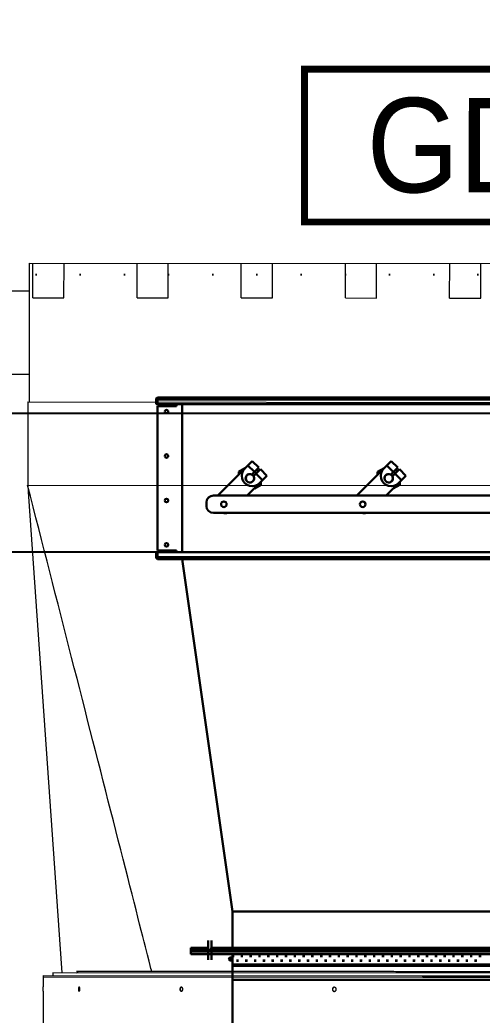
# Model space of a CAD drawing. Header units: millimetres. Extents: x -379292 to 1221486, y 92049 to 447512.
# Drawn here: x -157342 to -156677, y 213252 to 214685 of the extents above; entities that cross this region are included whole.
import ezdxf

# ---------------------------------------------------------------- set-up
doc = ezdxf.new("R2010")
doc.units = ezdxf.units.MM
doc.linetypes.add('DOT', pattern=[6.35, 0, -6.35])
doc.layers.add('05_HOLE MC', color=150, linetype='Continuous')
doc.layers.add('05_WALL', color=3, linetype='Continuous')
for name, color, linetype, lineweight in [('_Systemair', 3, 'Continuous', 30), ('_Systemair Ventilation Equipments', 7, 'Continuous', 30), ('Aironn-DEF', 7, 'Continuous', 0), ('Aironn-Kodlama', 7, 'Continuous', 0)]:
    doc.layers.add(name, color=color, linetype=linetype, lineweight=lineweight)
doc.styles.get("Standard").update_dxf_attribs({"font": 'segoeuil.ttf'})

# ---------------------------------------------------------------- blocks, each defined once
blk = doc.blocks.new('GFL 1250')
at = {"layer": '_Systemair Ventilation Equipments', "color": 8}
for p, q in [((12063.17, 3746.23), (12063.17, 3748.73)), ((12063.42, 3748.73), (12063.17, 3748.73)), ((12063.42, 3748.73), (12063.17, 3748.73)), ((12063.42, 3746.23), (12063.42, 3748.73)), ((12063.42, 3746.23), (12063.17, 3746.23)), ((12063.17, 3614.68), (12063.17, 3745.78)), ((12063.42, 3745.78), (12063.17, 3745.78)), ((12063.42, 3614.68), (12063.42, 3745.78)), ((12057.92, 3617.73), (12057.92, 3742.73)), ((12063.22, 3742.73), (12057.92, 3742.73))]:
    blk.add_line(p, q, dxfattribs=at)
blk = doc.blocks.new('EVH 1250')
at = {"layer": '_Systemair Ventilation Equipments', "color": 8}
for p, q in [((12307.23, 3748.71), (12307.23, 3611.71)), ((12307.88, 3748.71), (12307.23, 3748.71)), ((12307.48, 3748.71), (12307.48, 3611.71)), ((12307.88, 3611.71), (12307.88, 3748.71)), ((12308.68, 3746.21), (12305.91, 3746.21)), ((12308.68, 3745.77), (12305.91, 3745.77)), ((12321.98, 3742.75), (12307.88, 3742.75)), ((12308.01, 3742.65), (12308.33, 3742.65)), ((12308.17, 3742.49), (12308.17, 3742.75)), ((12308.67, 3743.23), (12308.35, 3742.91)), ((12308.81, 3743.09), (12308.49, 3742.77)), ((12309.28, 3742.65), (12309.35, 3742.65)), ((12309.35, 3617.75), (12309.35, 3742.75)), ((12309.55, 3617.75), (12309.55, 3742.75)), ((12311.55, 3617.75), (12311.55, 3742.75)), ((12308.01, 3741.38), (12308.33, 3741.38)), ((12308.17, 3741.22), (12308.17, 3741.54)), ((12308.65, 3742.01), (12308.96, 3742.01)), ((12308.81, 3741.85), (12308.81, 3742.17)), ((12309.28, 3741.38), (12309.35, 3741.38)), ((12308.01, 3740.11), (12308.33, 3740.11)), ((12308.17, 3739.95), (12308.17, 3740.27)), ((12308.65, 3740.74), (12308.96, 3740.74)), ((12308.81, 3740.58), (12308.81, 3740.9)), ((12308.81, 3739.31), (12308.81, 3739.63)), ((12309.28, 3740.11), (12309.35, 3740.11)), ((12308.01, 3738.84), (12308.33, 3738.84)), ((12308.17, 3738.68), (12308.17, 3739)), ((12308.65, 3739.47), (12308.96, 3739.47)), ((12308.65, 3738.2), (12308.96, 3738.2)), ((12308.81, 3738.04), (12308.81, 3738.36)), ((12309.28, 3738.84), (12309.35, 3738.84)), ((12308.01, 3737.57), (12308.33, 3737.57)), ((12308.17, 3737.41), (12308.17, 3737.73)), ((12308.65, 3736.93), (12308.96, 3736.93)), ((12308.81, 3736.77), (12308.81, 3737.09)), ((12309.28, 3737.57), (12309.35, 3737.57)), ((12308.01, 3736.3), (12308.33, 3736.3)), ((12308.17, 3736.14), (12308.17, 3736.46)), ((12308.65, 3735.66), (12308.96, 3735.66)), ((12308.81, 3735.5), (12308.81, 3735.82)), ((12309.28, 3736.3), (12309.35, 3736.3)), ((12308.01, 3735.03), (12308.33, 3735.03)), ((12308.17, 3734.87), (12308.17, 3735.19)), ((12308.17, 3733.6), (12308.17, 3733.92)), ((12308.65, 3734.39), (12308.96, 3734.39)), ((12308.81, 3734.23), (12308.81, 3734.55)), ((12309.28, 3735.03), (12309.34, 3735.03)), ((12308.01, 3733.76), (12308.33, 3733.76)), ((12308.01, 3732.49), (12308.33, 3732.49)), ((12308.17, 3732.33), (12308.17, 3732.65)), ((12308.65, 3733.12), (12308.96, 3733.12)), ((12308.81, 3732.96), (12308.81, 3733.28)), ((12309.28, 3733.76), (12309.34, 3733.76)), ((12309.28, 3732.49), (12309.34, 3732.49)), ((12308.01, 3731.22), (12308.33, 3731.22)), ((12308.17, 3731.06), (12308.17, 3731.38)), ((12308.65, 3731.85), (12308.96, 3731.85)), ((12308.81, 3731.69), (12308.81, 3732.01)), ((12309.28, 3731.22), (12309.34, 3731.22)), ((12308.01, 3729.95), (12308.33, 3729.95)), ((12308.17, 3729.79), (12308.17, 3730.11)), ((12308.65, 3730.58), (12308.96, 3730.58)), ((12308.81, 3730.42), (12308.81, 3730.74)), ((12309.28, 3729.95), (12309.34, 3729.95)), ((12308.01, 3728.68), (12308.33, 3728.68)), ((12308.17, 3728.52), (12308.17, 3728.84)), ((12308.65, 3729.31), (12308.96, 3729.31)), ((12308.81, 3729.15), (12308.81, 3729.47)), ((12308.81, 3727.88), (12308.81, 3728.2)), ((12309.28, 3728.68), (12309.34, 3728.68)), ((12308.01, 3727.41), (12308.33, 3727.41)), ((12308.17, 3727.25), (12308.17, 3727.57)), ((12308.65, 3728.04), (12308.96, 3728.04)), ((12308.65, 3726.77), (12308.96, 3726.77)), ((12308.81, 3726.61), (12308.81, 3726.93)), ((12309.28, 3727.41), (12309.34, 3727.41)), ((12308.01, 3726.14), (12308.33, 3726.14)), ((12308.17, 3725.98), (12308.17, 3726.3)), ((12308.65, 3725.5), (12308.96, 3725.5)), ((12308.81, 3725.34), (12308.81, 3725.66)), ((12309.28, 3726.14), (12309.34, 3726.14)), ((12308.01, 3724.87), (12308.33, 3724.87)), ((12308.17, 3724.71), (12308.17, 3725.03)), ((12308.65, 3724.23), (12308.96, 3724.23)), ((12308.81, 3724.07), (12308.81, 3724.39)), ((12309.28, 3724.87), (12309.34, 3724.87)), ((12308.01, 3723.6), (12308.33, 3723.6)), ((12308.17, 3723.44), (12308.17, 3723.76)), ((12308.17, 3722.17), (12308.17, 3722.49)), ((12308.65, 3722.96), (12308.96, 3722.96)), ((12308.81, 3722.8), (12308.81, 3723.12)), ((12309.28, 3723.6), (12309.34, 3723.6)), ((12308.01, 3722.33), (12308.33, 3722.33)), ((12308.01, 3721.06), (12308.33, 3721.06)), ((12308.17, 3720.9), (12308.17, 3721.22)), ((12308.65, 3721.69), (12308.96, 3721.69)), ((12308.81, 3721.53), (12308.81, 3721.85)), ((12309.28, 3722.33), (12309.33, 3722.33)), ((12309.28, 3721.06), (12309.33, 3721.06)), ((12308.01, 3719.79), (12308.33, 3719.79)), ((12308.17, 3719.63), (12308.17, 3719.95)), ((12308.65, 3720.42), (12308.96, 3720.42)), ((12308.81, 3720.26), (12308.81, 3720.58)), ((12309.28, 3719.79), (12309.33, 3719.79)), ((12308.01, 3718.52), (12308.33, 3718.52)), ((12308.17, 3718.36), (12308.17, 3718.68)), ((12308.65, 3719.15), (12308.96, 3719.15)), ((12308.81, 3718.99), (12308.81, 3719.31)), ((12309.28, 3718.52), (12309.33, 3718.52)), ((12308.01, 3717.25), (12308.33, 3717.25)), ((12308.17, 3717.09), (12308.17, 3717.41)), ((12308.65, 3717.88), (12308.96, 3717.88)), ((12308.81, 3717.72), (12308.81, 3718.04)), ((12308.81, 3716.45), (12308.81, 3716.77)), ((12309.28, 3717.25), (12309.33, 3717.25)), ((12308.01, 3715.98), (12308.33, 3715.98)), ((12308.17, 3715.82), (12308.17, 3716.14)), ((12308.65, 3716.61), (12308.96, 3716.61)), ((12308.65, 3715.34), (12308.96, 3715.34)), ((12308.81, 3715.18), (12308.81, 3715.5)), ((12309.28, 3715.98), (12309.33, 3715.98)), ((12308.01, 3714.71), (12308.33, 3714.71)), ((12308.17, 3714.55), (12308.17, 3714.87)), ((12308.65, 3714.07), (12308.96, 3714.07)), ((12308.81, 3713.91), (12308.81, 3714.23)), ((12309.28, 3714.71), (12309.33, 3714.71)), ((12308.01, 3713.44), (12308.33, 3713.44)), ((12308.17, 3713.28), (12308.17, 3713.6)), ((12308.65, 3712.8), (12308.96, 3712.8)), ((12308.81, 3712.64), (12308.81, 3712.96)), ((12309.28, 3713.44), (12309.33, 3713.44)), ((12308.01, 3712.17), (12308.33, 3712.17)), ((12308.01, 3710.9), (12308.33, 3710.9)), ((12308.17, 3712.01), (12308.17, 3712.33)), ((12308.17, 3710.74), (12308.17, 3711.06)), ((12308.65, 3711.53), (12308.96, 3711.53)), ((12308.81, 3711.37), (12308.81, 3711.69)), ((12309.28, 3712.17), (12309.33, 3712.17)), ((12309.28, 3710.9), (12309.32, 3710.9)), ((12308.01, 3709.63), (12308.33, 3709.63)), ((12308.17, 3709.47), (12308.17, 3709.79)), ((12308.65, 3710.26), (12308.96, 3710.26)), ((12308.81, 3710.1), (12308.81, 3710.42)), ((12309.28, 3709.63), (12309.32, 3709.63)), ((12308.01, 3708.36), (12308.33, 3708.36)), ((12308.17, 3708.2), (12308.17, 3708.52)), ((12308.65, 3708.99), (12308.96, 3708.99)), ((12308.81, 3708.83), (12308.81, 3709.15)), ((12309.28, 3708.36), (12309.32, 3708.36)), ((12308.01, 3707.09), (12308.33, 3707.09)), ((12308.17, 3706.93), (12308.17, 3707.25)), ((12308.65, 3707.72), (12308.96, 3707.72)), ((12308.81, 3707.56), (12308.81, 3707.88)), ((12309.28, 3707.09), (12309.32, 3707.09))]:
    blk.add_line(p, q, dxfattribs=at)
blk.add_circle((12308.58, 3743), 0.25, dxfattribs=at)
blk = doc.blocks.new('red1250')
at = {"layer": '_Systemair', "color": 8}
for p, q in [((15507.5, 2064.58), (15507.5, 2071.83)), ((15507.5, 2071.83), (15558.25, 2064.58)), ((15507.5, 2064.58), (15507.5, 1939.58)), ((15558.25, 2064.58), (15558.25, 1939.58))]:
    blk.add_line(p, q, dxfattribs=at)
blk = doc.blocks.new('GDD 1250')
at = {"layer": '_Systemair Ventilation Equipments', "color": 8, "linetype": 'Continuous'}
for p, q in [((12625.02, 1429.51), (12625.02, 1282.91)), ((12625.02, 1429.51), (12626.02, 1429.51)), ((12625.32, 1429.71), (12625.32, 1429.51)), ((12626.02, 1429.71), (12625.32, 1429.71)), ((12625.32, 1429.51), (12625.32, 1282.91)), ((12626.02, 1429.71), (12626.02, 1429.51)), ((12626.02, 1429.51), (12626.02, 1282.91)), ((12626.27, 1429.51), (12626.27, 1426.75)), ((12626.27, 1429.51), (12647.07, 1429.51)), ((12647.07, 1429.51), (12647.07, 1426.75)), ((12647.32, 1429.71), (12647.32, 1429.51)), ((12648.02, 1429.71), (12647.32, 1429.71)), ((12647.32, 1429.51), (12647.32, 1282.91)), ((12647.32, 1429.51), (12648.32, 1429.51)), ((12648.02, 1429.71), (12648.02, 1429.51)), ((12648.02, 1429.51), (12648.02, 1282.91)), ((12648.32, 1429.51), (12648.32, 1282.91)), ((12626.02, 1426.75), (12626.27, 1426.75)), ((12647.32, 1426.75), (12647.07, 1426.75)), ((12647.32, 1425.96), (12626.02, 1425.96)), ((12640.67, 1422.46), (12640.17, 1422.46)), ((12639.15, 1420.81), (12635.26, 1416.92)), ((12639.17, 1421.46), (12639.17, 1298.46)), ((12641.67, 1298.46), (12641.67, 1421.46)), ((12635.75, 1417.81), (12635.2, 1416.86)), ((12636.15, 1417.81), (12635.75, 1417.81)), ((12634.2, 1415.86), (12635.26, 1416.92)), ((12634.83, 1416.49), (12635.77, 1415.56)), ((12637.38, 1414.8), (12639.17, 1416.59)), ((12634.2, 1415.86), (12635.14, 1414.92)), ((12635.14, 1414.92), (12636.13, 1415.92)), ((12635.38, 1414.67), (12636.38, 1415.67)), ((12635.41, 1415.2), (12635.59, 1414.88)), ((12636.02, 1415.31), (12636.96, 1414.37)), ((12636.32, 1413.74), (12637.38, 1414.8)), ((12637.6, 1414.61), (12638.15, 1415.56)), ((12635.38, 1414.67), (12636.32, 1413.74)), ((12637.19, 1414.61), (12637.6, 1414.61)), ((12639.15, 1400.81), (12635.26, 1396.92)), ((12635.75, 1397.81), (12635.2, 1396.86)), ((12636.15, 1397.81), (12635.75, 1397.81)), ((12634.2, 1395.86), (12635.26, 1396.92)), ((12634.83, 1396.49), (12635.77, 1395.56)), ((12637.38, 1394.8), (12639.17, 1396.59)), ((12634.2, 1395.86), (12635.14, 1394.92)), ((12635.14, 1394.92), (12636.13, 1395.92)), ((12635.38, 1394.67), (12636.38, 1395.67)), ((12635.38, 1394.67), (12636.32, 1393.74)), ((12635.41, 1395.2), (12635.59, 1394.88)), ((12636.02, 1395.31), (12636.96, 1394.37)), ((12636.32, 1393.74), (12637.38, 1394.8)), ((12637.6, 1394.61), (12638.15, 1395.56)), ((12637.19, 1394.61), (12637.6, 1394.61))]:
    blk.add_line(p, q, dxfattribs=at)
for centre, radius in [((12627.07, 1428.21), 0.25), ((12633.47, 1428.21), 0.25), ((12639.87, 1428.21), 0.25), ((12646.27, 1428.21), 0.25), ((12640.42, 1419.96), 0.4), ((12636.67, 1416.21), 0.6), ((12640.42, 1399.96), 0.4), ((12636.67, 1396.21), 0.6)]:
    blk.add_circle(centre, radius, dxfattribs=at)
for centre, radius, start, end in [((12625.32, 1429.41), 0.3, 90, 160.7025), ((12648.02, 1429.41), 0.3, 19.2975, 90), ((12640.17, 1421.46), 1, 90, 180), ((12640.67, 1421.46), 1, 0, 90), ((12640.21, 1419.75), 1.5, 133.8159, 135), ((12640.21, 1419.75), 1.5, 347.1742, 12.816), ((12636.32, 1415.86), 1.5, 315, 135), ((12636.67, 1416.21), 0.615, 241.5321, 208.4679), ((12636.67, 1416.21), 1.2, 216.6085, 233.3915), ((12636.67, 1416.21), 1.15, 216.2379, 233.7561), ((12636.67, 1416.21), 0.65, 209.3769, 240.6232), ((12640.21, 1399.75), 1.5, 133.8159, 135), ((12640.21, 1399.75), 1.5, 347.1742, 12.816), ((12636.32, 1395.86), 1.5, 315, 135), ((12636.67, 1396.21), 0.615, 241.5321, 208.4679), ((12636.67, 1396.21), 1.2, 216.6085, 233.3915), ((12636.67, 1396.21), 1.15, 216.2379, 233.7561), ((12636.67, 1396.21), 0.65, 209.3769, 240.6232)]:
    blk.add_arc(centre, radius, start, end, dxfattribs=at)
blk = doc.blocks.new('OtoParkBodrumKatMimari')
at = {"layer": '05_HOLE MC', "linetype": 'DOT', "ltscale": 10}
blk.add_lwpolyline([(88400, 115550), (88400, 113500), (91800, 113500), (91800, 115550)], close=True, dxfattribs=at)
at = {"layer": '05_WALL', "color": 8, "flags": 128}
for points in [[(88350, 115500), (88350, 113300), (93350, 113300)], [(93350, 113100), (88350, 113100), (88350, 108100)]]:
    blk.add_lwpolyline(points, dxfattribs=at)
at = {"layer": '_Systemair', "color": 7, "xscale": -10, "yscale": 10, "zscale": 10, "rotation": 89.99999999999997}
blk.add_blockref('red1250', (109964.5, 268165), dxfattribs=at)
at = {"layer": '_Systemair Ventilation Equipments', "xscale": -10, "yscale": 10, "zscale": 10, "rotation": 89.99999999999997}
for name, p in [('GDD 1250', (103505.8, 239573.2)), ('GFL 1250', (126746, 233161.7)), ('EVH 1250', (126746, 235599.8))]:
    blk.add_blockref(name, p, dxfattribs=at)
blk = doc.blocks.new('AIRONN DEF-2')
at = {"layer": 'Aironn-DEF', "color": 7, "linetype": 'Continuous', "lineweight": 15}
for p, q in [((4105.98, 5886.17), (4105.96, 5866.17)), ((4106.5, 5881.17), (4106.5, 5886.17)), ((4110.97, 5881.17), (4110.98, 5886.17)), ((4121.5, 5881.16), (4121.5, 5886.16)), ((4125.97, 5881.16), (4125.98, 5886.16)), ((4136.5, 5881.15), (4136.5, 5886.15)), ((4140.98, 5881.14), (4140.98, 5886.14)), ((4151.5, 5881.14), (4151.5, 5886.14)), ((4155.98, 5881.13), (4155.98, 5886.13)), ((4166.5, 5881.12), (4166.51, 5886.12)), ((4170.98, 5881.12), (4170.98, 5886.12)), ((4090.97, 5882.2), (4105.97, 5882.19)), ((4106.5, 5881.17), (4110.97, 5881.17)), ((4121.5, 5881.16), (4125.97, 5881.16)), ((4136.5, 5881.15), (4140.98, 5881.14)), ((4151.5, 5881.14), (4155.98, 5881.13)), ((4166.5, 5881.12), (4170.98, 5881.12)), ((4090.96, 5870.17), (4105.96, 5870.16)), ((4105.76, 5866.17), (4246.18, 5866.05)), ((4107.97, 5783.56), (4107.97, 5783.36)), ((4107.97, 5783.56), (4162.63, 5783.51)), ((4109.37, 5783.96), (4109.37, 5783.56)), ((4242.38, 5783.85), (4109.37, 5783.96)), ((4112.91, 5784.15), (4112.91, 5784.02)), ((4162.63, 5783.31), (4162.63, 5783.51)), ((4162.63, 5783.51), (4242.48, 5783.45)), ((4107.97, 5783.36), (4162.63, 5783.31)), ((4107.99, 5783.36), (4107.98, 5781.91)), ((4162.63, 5783.31), (4242.48, 5783.24)), ((4107.98, 5781.31), (4107.88, 5660.59)), ((4107.98, 5781.91), (4107.98, 5781.91)), ((4107.98, 5781.31), (4107.98, 5781.31))]:
    blk.add_line(p, q, dxfattribs=at)
at = {"layer": 'Aironn-DEF', "color": 7}
blk.add_line((4105.98, 5886.17), (4241.51, 5886.06), dxfattribs=at)
at = {"layer": 'Aironn-DEF', "color": 2, "linetype": 'Continuous', "lineweight": 15}
for p, q in [((4105.76, 5866.17), (4105.75, 5854.17)), ((4105.74, 5854.17), (4246.17, 5854.05)), ((4105.75, 5854.17), (4246.17, 5854.05)), ((4105.81, 5853.23), (4110.68, 5783.95))]:
    blk.add_line(p, q, dxfattribs=at)
at = {"layer": 'Aironn-DEF', "color": 7, "linetype": 'Continuous', "lineweight": 15}
blk.add_arc((4112.77, 5784.15), 0.2, 269.9523, 359.9523, dxfattribs=at)
at = {"layer": 'Aironn-DEF', "color": 2, "linetype": 'Continuous', "lineweight": 15}
for points, knots in [([(4123.6, 5784.14), (4123.6, 5784.14), (4123.6, 5784.14), (4116.38, 5812.5), (4110, 5837.5), (4105.74, 5854.17)], [0, 0, 0, 0, 0.25, 0.5, 1, 1, 1, 1]), ([(4105.76, 5854.11), (4105.78, 5853.97), (4105.82, 5853.68), (4105.82, 5853.38), (4105.81, 5853.23)], [0, 0, 0, 0, 0.494646, 1, 1, 1, 1])]:
    blk.add_open_spline(points, degree=3, knots=knots, dxfattribs=at)
at = {"layer": 'Aironn-DEF', "color": 7, "linetype": 'Continuous', "lineweight": 15}
for points, knots in [([(4131.24, 5784.14), (4130.63, 5784.14), (4129.41, 5784.14), (4127.68, 5784.14), (4126.03, 5784.14), (4124.44, 5784.14), (4122.94, 5784.14), (4121.51, 5784.15), (4120.19, 5784.15), (4118.98, 5784.15), (4117.88, 5784.15), (4116.89, 5784.15), (4116.01, 5784.15), (4115.22, 5784.15), (4114.53, 5784.15), (4113.95, 5784.15), (4113.48, 5784.15), (4113.13, 5784.15), (4112.9, 5784.15), (4112.78, 5784.15), (4112.78, 5784.15), (4112.78, 5784.15)], [0, 0, 0, 0, 0.052819, 0.105638, 0.158823, 0.212008, 0.26635, 0.320692, 0.375434, 0.430176, 0.482995, 0.535814, 0.589, 0.642187, 0.696532, 0.750878, 0.805625, 0.860371, 0.913143, 0.965914, 1, 1, 1, 1]), ([(4220.51, 5784.06), (4219.88, 5784.06), (4218.63, 5784.06), (4216.65, 5784.07), (4214.61, 5784.07), (4212.48, 5784.07), (4210.26, 5784.07), (4207.96, 5784.07), (4205.61, 5784.08), (4203.22, 5784.08), (4200.8, 5784.08), (4198.37, 5784.08), (4195.89, 5784.08), (4193.36, 5784.09), (4190.77, 5784.09), (4188.13, 5784.09), (4185.46, 5784.09), (4182.81, 5784.09), (4180.17, 5784.1), (4177.55, 5784.1), (4174.92, 5784.1), (4172.27, 5784.1), (4169.6, 5784.11), (4166.92, 5784.11), (4164.26, 5784.11), (4161.64, 5784.11), (4159.07, 5784.11), (4156.55, 5784.12), (4154.07, 5784.12), (4151.6, 5784.12), (4149.16, 5784.12), (4146.74, 5784.12), (4144.37, 5784.13), (4142.03, 5784.13), (4139.74, 5784.13), (4137.5, 5784.13), (4135.33, 5784.13), (4133.23, 5784.14), (4131.9, 5784.14), (4131.24, 5784.14)], [0, 0, 0, 0, 0.02649, 0.053002, 0.079515, 0.106004, 0.133263, 0.160546, 0.18783, 0.215088, 0.241578, 0.268091, 0.294604, 0.321094, 0.348355, 0.37564, 0.402926, 0.430187, 0.456653, 0.483142, 0.509631, 0.536097, 0.563332, 0.590593, 0.617853, 0.645088, 0.671542, 0.698019, 0.724496, 0.75095, 0.778171, 0.805417, 0.832664, 0.859885, 0.887881, 0.915917, 0.943967, 0.972004, 1, 1, 1, 1]), ([(4107.98, 5781.31), (4107.98, 5781.31), (4107.98, 5781.32), (4107.98, 5781.39), (4107.98, 5781.49), (4107.99, 5781.58), (4107.99, 5781.64), (4107.99, 5781.69), (4107.99, 5781.75), (4107.99, 5781.82), (4107.98, 5781.86), (4107.98, 5781.9), (4107.98, 5781.9), (4107.98, 5781.91)], [0, 0, 0, 0, 0.124744, 0.249487, 0.374231, 0.498975, 0.529735, 0.581799, 0.65511, 0.749586, 0.8251, 0.892079, 1, 1, 1, 1]), ([(4113.15, 5781.9), (4113.14, 5781.9), (4113.11, 5781.89), (4113.07, 5781.82), (4113.04, 5781.72), (4113.04, 5781.63), (4113.04, 5781.57), (4113.04, 5781.52), (4113.05, 5781.45), (4113.07, 5781.39), (4113.09, 5781.35), (4113.12, 5781.31), (4113.14, 5781.31), (4113.15, 5781.3)], [0, 0, 0, 0, 0.124805, 0.249609, 0.374414, 0.499219, 0.52993, 0.581946, 0.655209, 0.749637, 0.825128, 0.892091, 1, 1, 1, 1]), ([(4113.19, 5781.88), (4113.19, 5781.88), (4113.17, 5781.87), (4113.14, 5781.82), (4113.12, 5781.73), (4113.11, 5781.63), (4113.11, 5781.53), (4113.13, 5781.44), (4113.15, 5781.36), (4113.18, 5781.33), (4113.19, 5781.32)], [0, 0, 0, 0, 0.051426, 0.187158, 0.322892, 0.458625, 0.594357, 0.730089, 0.865821, 1, 1, 1, 1]), ([(4113.15, 5781.3), (4113.17, 5781.31), (4113.2, 5781.32), (4113.24, 5781.39), (4113.26, 5781.47), (4113.26, 5781.53), (4113.27, 5781.57), (4113.27, 5781.59), (4113.27, 5781.59), (4113.27, 5781.6), (4113.27, 5781.6), (4113.27, 5781.6), (4113.27, 5781.6), (4113.27, 5781.6), (4113.27, 5781.61), (4113.27, 5781.64), (4113.26, 5781.69), (4113.25, 5781.75), (4113.24, 5781.81), (4113.21, 5781.86), (4113.19, 5781.89), (4113.17, 5781.9), (4113.15, 5781.9)], [0, 0, 0, 0, 0.124746, 0.249492, 0.374238, 0.436913, 0.468289, 0.483981, 0.491828, 0.495752, 0.497713, 0.498694, 0.499185, 0.49943, 0.499508, 0.530298, 0.582378, 0.65569, 0.750104, 0.82543, 0.89226, 1, 1, 1, 1]), ([(4127.87, 5781.89), (4127.84, 5781.89), (4127.79, 5781.88), (4127.71, 5781.81), (4127.67, 5781.71), (4127.66, 5781.62), (4127.66, 5781.55), (4127.66, 5781.51), (4127.68, 5781.44), (4127.71, 5781.38), (4127.76, 5781.33), (4127.81, 5781.3), (4127.84, 5781.29), (4127.87, 5781.29)], [0, 0, 0, 0, 0.124805, 0.249609, 0.374414, 0.499219, 0.52993, 0.581946, 0.655209, 0.749637, 0.825128, 0.892091, 1, 1, 1, 1]), ([(4127.93, 5781.89), (4127.92, 5781.89), (4127.88, 5781.89), (4127.83, 5781.86), (4127.77, 5781.81), (4127.73, 5781.72), (4127.71, 5781.62), (4127.71, 5781.52), (4127.74, 5781.43), (4127.79, 5781.35), (4127.85, 5781.3), (4127.9, 5781.29), (4127.92, 5781.29)], [0, 0, 0, 0, 0.036868, 0.144259, 0.251651, 0.359043, 0.466436, 0.573828, 0.681219, 0.788611, 0.896004, 1, 1, 1, 1]), ([(4127.87, 5781.29), (4127.9, 5781.29), (4127.95, 5781.3), (4128.02, 5781.37), (4128.06, 5781.46), (4128.08, 5781.52), (4128.08, 5781.56), (4128.08, 5781.57), (4128.08, 5781.58), (4128.08, 5781.59), (4128.08, 5781.59), (4128.08, 5781.59), (4128.08, 5781.59), (4128.08, 5781.59), (4128.08, 5781.6), (4128.08, 5781.63), (4128.07, 5781.67), (4128.06, 5781.74), (4128.02, 5781.8), (4127.98, 5781.85), (4127.93, 5781.88), (4127.89, 5781.89), (4127.87, 5781.89)], [0, 0, 0, 0, 0.124746, 0.249492, 0.374238, 0.436913, 0.468289, 0.483981, 0.491828, 0.495752, 0.497713, 0.498694, 0.499185, 0.49943, 0.499508, 0.530298, 0.582378, 0.65569, 0.750104, 0.82543, 0.89226, 1, 1, 1, 1]), ([(4149.89, 5781.87), (4149.86, 5781.87), (4149.78, 5781.86), (4149.69, 5781.79), (4149.63, 5781.69), (4149.61, 5781.6), (4149.62, 5781.54), (4149.62, 5781.49), (4149.65, 5781.42), (4149.69, 5781.36), (4149.74, 5781.32), (4149.81, 5781.28), (4149.86, 5781.28), (4149.89, 5781.27)], [0, 0, 0, 0, 0.124805, 0.249609, 0.374414, 0.499219, 0.52993, 0.581946, 0.655209, 0.749637, 0.825128, 0.892091, 1, 1, 1, 1]), ([(4149.92, 5781.87), (4149.91, 5781.87), (4149.87, 5781.87), (4149.8, 5781.85), (4149.72, 5781.79), (4149.67, 5781.7), (4149.64, 5781.6), (4149.65, 5781.5), (4149.69, 5781.41), (4149.75, 5781.33), (4149.83, 5781.28), (4149.89, 5781.28), (4149.92, 5781.27)], [0, 0, 0, 0, 0.036868, 0.144259, 0.251651, 0.359043, 0.466436, 0.573828, 0.681219, 0.788611, 0.896004, 1, 1, 1, 1]), ([(4149.89, 5781.27), (4149.93, 5781.28), (4150, 5781.29), (4150.09, 5781.35), (4150.15, 5781.44), (4150.16, 5781.5), (4150.17, 5781.54), (4150.17, 5781.55), (4150.17, 5781.56), (4150.17, 5781.57), (4150.17, 5781.57), (4150.17, 5781.57), (4150.17, 5781.57), (4150.17, 5781.57), (4150.17, 5781.58), (4150.17, 5781.61), (4150.16, 5781.66), (4150.14, 5781.72), (4150.1, 5781.78), (4150.04, 5781.83), (4149.98, 5781.86), (4149.92, 5781.87), (4149.89, 5781.87)], [0, 0, 0, 0, 0.124746, 0.249492, 0.374238, 0.436913, 0.468289, 0.483981, 0.491828, 0.495752, 0.497713, 0.498694, 0.499185, 0.49943, 0.499508, 0.530298, 0.582378, 0.65569, 0.750104, 0.82543, 0.89226, 1, 1, 1, 1])]:
    blk.add_open_spline(points, degree=3, knots=knots, dxfattribs=at)

msp = doc.modelspace()

# ---------------------------------------------------------------- block references
at = {"color": 8}
msp.add_blockref('OtoParkBodrumKatMimari', (-246354.8, 100818.8), dxfattribs=at)

# ---------------------------------------------------------------- next in the draw order: linework, layer by layer
at = {"layer": 'Aironn-Kodlama', "color": 7, "const_width": 10}
msp.add_lwpolyline([(-156932.5, 214614.3), (-156932.5, 214394.3), (-156182.5, 214394.3), (-156182.5, 214614.3)], close=True, dxfattribs=at)

# ---------------------------------------------------------------- next in the draw order: block references
at = {"layer": 'Aironn-DEF', "color": 0, "xscale": 10, "yscale": 10, "zscale": 10}
msp.add_blockref('AIRONN DEF-2', (-198388.4, 155473.5), dxfattribs=at)

# ---------------------------------------------------------------- next in the draw order: texts
at = {"layer": 'Aironn-Kodlama', "color": 3, "insert": (-156890.3, 214573.1), "char_height": 136, "width": 710.456, "attachment_point": 1, "rotation": 359.9619}
msp.add_mtext('{\\fArial|b0|i0|c162|p18;\\W0.9;\\C7; GDD.\\fArial|b0|i0|c0|p18;0\\fArial|b0|i0|c162|p18;7}', dxfattribs=at)

doc.saveas('drawing.dxf')
